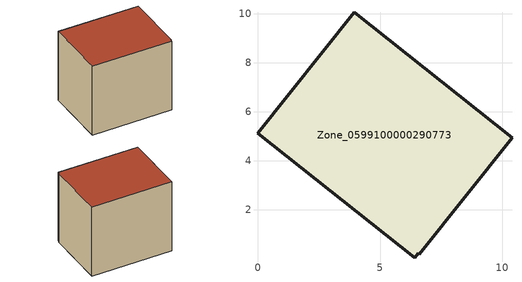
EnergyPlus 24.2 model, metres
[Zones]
Zone_0599100000290773
 floor ground (C_G): 6.59,0.17 6.55,0.21 6.42,0.04 0,5.13 3.93,10.06 10.39,4.93 z0.53
 wall outside (C_F): 10.39,4.93 3.93,10.06 0,5.13 6.42,0.04 6.55,0.21 6.59,0.17 10.39,4.93 z0.53:8.04
 roof outside (C_R): 6.55,0.21 6.59,0.17 10.39,4.93 3.93,10.06 0,5.13 6.42,0.04 z8.04
[BUILDING]
Pand.0599100000290773: North Axis=0; Terrain=City; Loads Convergence Tolerance Value=0.04; Temperature Convergence Tolerance Value=0.4; Solar Distribution=FullExterior; Maximum Number of Warmup Days=25; Minimum Number of Warmup Days=1
[Site:Location]
Rotterdam.The.Hague.AP_ZH_NLD Design_Conditions: Latitude=51.96; Longitude=4.45; Time Zone=1; Elevation=-4.5
[SITE:GROUNDTEMPERATURE:BUILDINGSURFACE]
18, 18, 18, 18, 18, 18, 18, 18, 18, 18, 18, 18
[MATERIAL] Thermal Absorptance=0.9; Solar Absorptance=0.7; Visible Absorptance=0.7
Name | Roughness | Thickness | Conductivity | Density | Specific Heat
G.TC.1965-1974 | MediumSmooth | 0.15 | 0.882353 | 540 | 1210
F.TC.1965-1974 | Rough | 0.3 | 0.697674 | 1920 | 840
R.TC.1965-1974 | MediumRough | 0.2 | 0.232558 | 1500 | 1000
[CONSTRUCTION]
C_G: G.TC.1965-1974
C_F: F.TC.1965-1974
C_R: R.TC.1965-1974
[ZONE]
Zone_0599100000290773: Type=1; Multiplier=1; Ceiling Height=Autocalculate; Volume=Autocalculate; Floor Area=autocalculate; Part of Total Floor Area=Yes
[ZONEINFILTRATION:DESIGNFLOWRATE]
Infil_Zone_0599100000290773: Zone or ZoneList or Space or SpaceList=Zone_0599100000290773; Schedule=AlwaysOn; Design Flow Rate Calculation Method=Flow/Area; Flow Rate per Floor Area=0.003; Constant Term Coefficient=1; Temperature Term Coefficient=0; Velocity Term Coefficient=0; Velocity Squared Term Coefficient=0
[HVACTEMPLATE:ZONE:IDEALLOADSAIRSYSTEM]
Zone_0599100000290773: Maximum Heating Supply Air Temperature=50; Minimum Cooling Supply Air Temperature=13; Maximum Heating Supply Air Humidity Ratio=0.0156; Minimum Cooling Supply Air Humidity Ratio=0.0077; Heating Limit=NoLimit; Cooling Limit=NoLimit; Dehumidification Control Type=ConstantSensibleHeatRatio; Cooling Sensible Heat Ratio=0.7; Dehumidification Setpoint=60; Humidification Control Type=None; Humidification Setpoint=30; Outdoor Air Method=None; Outdoor Air Flow Rate per Person=0.00944; Outdoor Air Flow Rate per Zone Floor Area=0; Outdoor Air Flow Rate per Zone=0; Demand Controlled Ventilation Type=None; Outdoor Air Economizer Type=NoEconomizer; Heat Recovery Type=None; Sensible Heat Recovery Effectiveness=0.7; Latent Heat Recovery Effectiveness=0.65
[ZONECONTROL:THERMOSTAT]
ThermostatControl_Zone_0599100000290773: Zone or ZoneList=Zone_0599100000290773; Control Type Schedule=DualSetpointControlType; Control 1=Thermostat_Zone_0599100000290773; Temperature Difference Between Cutout And Setpoint=0
[THERMOSTATSETPOINT:DUALSETPOINT]
Thermostat_Zone_0599100000290773: Heating Setpoint Temperature Schedule=HeatingSetpoint_Zone_0599100000290773; Cooling Setpoint Temperature Schedule=CoolingSetpoint_Zone_0599100000290773
[SCHEDULE:COMPACT]
HeatingSetpoint_Zone_0599100000290773: Through: 12/31, For: AllDays, Until: 24:00, 21
CoolingSetpoint_Zone_0599100000290773: Through: 12/31, For: AllDays, Until: 24:00, 24
DualSetpointControlType: Through: 12/31, For: AllDays, Until: 24:00, 4
AlwaysOn: Through: 12/31, For: AllDays, Until: 24:00, 1
